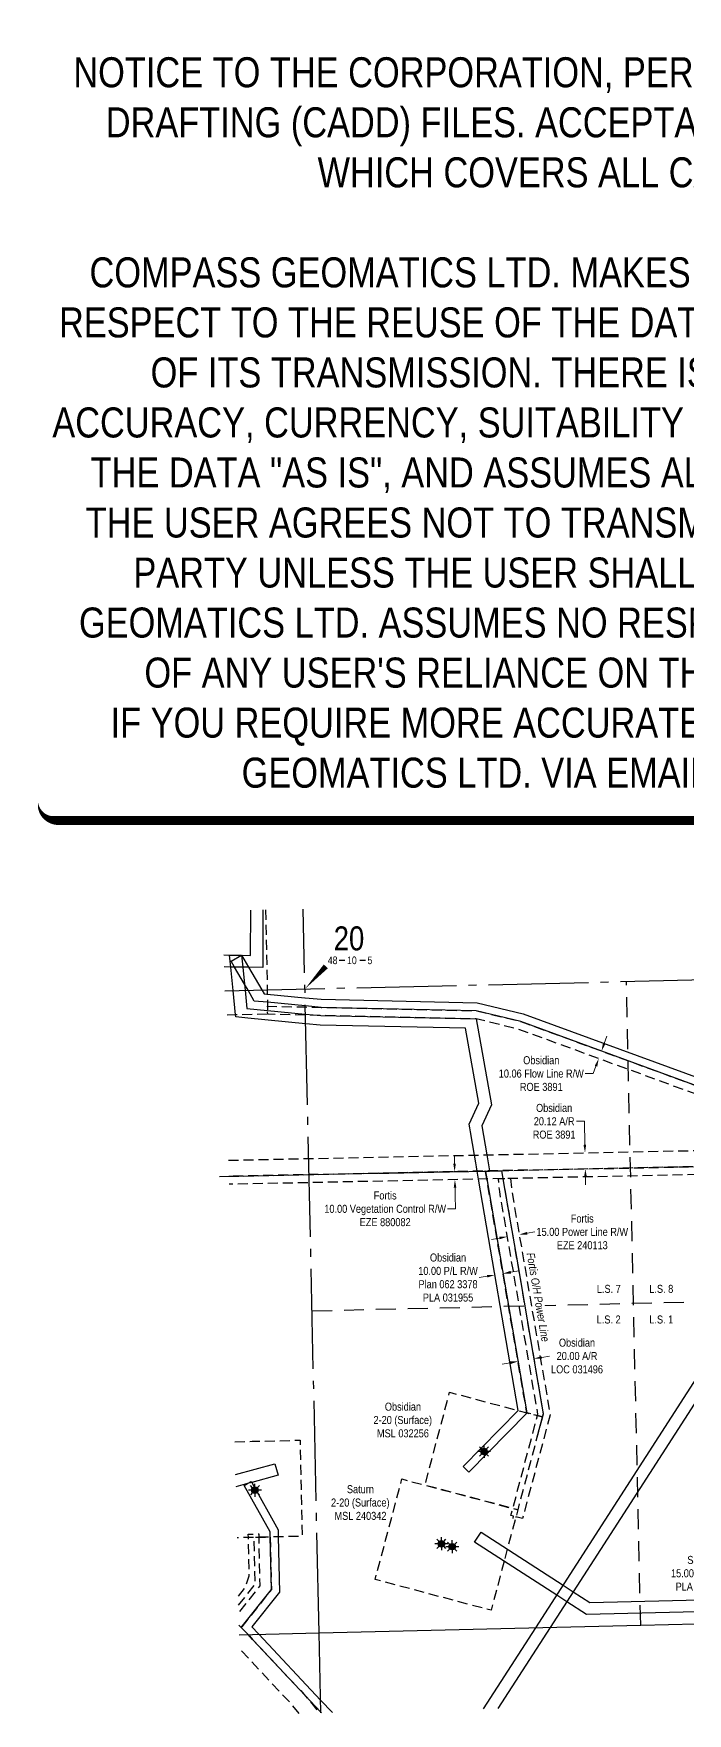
# Model space of a CAD drawing. Extents: x 604790 to 607159, y 5889877 to 5891976.
# Drawn here: x 604790 to 605608, y 5889877 to 5891976 of the extents above; entities that cross this region are included whole.
import ezdxf
from ezdxf.enums import TextEntityAlignment as Align

# ---------------------------------------------------------------- set-up
doc = ezdxf.new("R2010")
doc.units = 0
doc.header["$LTSCALE"] = 5
doc.header["$PDSIZE"] = 0.5
for name, pattern in [('foc-ACCESSROAD', [3.75, 2.5, -1.25]), ('foc-FLOWLINE', [3.75, 2.5, -1.25]), ('foc-LSD', [8, 5, -3]), ('foc-QUARTERLINE', [33, 25, -3, 2, -3])]:
    doc.linetypes.add(name, pattern=pattern)
doc.layers.get('Defpoints').update_dxf_attribs({"color": 9})
for name, color, linetype in [('10', 1, 'Continuous'), ('9', 3, 'Continuous'), ('AS-POWER', 104, 'foc-POWER'), ('C-AR', 13, 'foc-ACCESSROAD'), ('C-RW', 13, 'Continuous'), ('C-WS', 13, 'foc-ACCESSROAD'), ('C-WS-S', 8, 'Continuous'), ('F-AR', 190, 'foc-ACCESSROAD'), ('F-EZE', 190, 'foc-FLOWLINE'), ('F-RW', 190, 'Continuous'), ('F-WS', 190, 'foc-ACCESSROAD'), ('F-WS-S', 8, 'Continuous'), ('L-QSEC', 8, 'foc-QUARTERLINE'), ('L-SEC', 7, 'Continuous'), ('L-SECLBL', 7, 'Continuous'), ('L-SECTION-LSD', 7, 'foc-LSD')]:
    doc.layers.add(name, color=color, linetype=linetype)
for name, color, linetype, lineweight in [('C-AR-T', 13, 'Continuous', 9), ('C-FLOWLINE-T', 13, 'Continuous', 9), ('C-RW-T', 13, 'Continuous', 9), ('C-WS-T', 13, 'Continuous', 9), ('F-EZE-T', 190, 'Continuous', 9), ('F-RW-T', 190, 'Continuous', 9), ('F-WS-T', 190, 'Continuous', 9)]:
    doc.layers.add(name, color=color, linetype=linetype, lineweight=lineweight)
doc.layers.add('DISCLAIMER', color=7, linetype='Continuous', plot=False)
doc.styles.add('100L', font='ARIALN.TTF', dxfattribs={"height": 11})
doc.styles.add('175L', font='ARIALN.TTF', dxfattribs={"height": 20})
doc.styles.add('80', font='ARIALN.TTF', dxfattribs={"height": 10})
doc.styles.add('80CG', font='ARIALN.TTF', dxfattribs={"height": 10})
doc.styles.add('80L', font='ARIALN.TTF', dxfattribs={"height": 10})
doc.styles.add('foc-LtypeFont', font='ARIALN.TTF', dxfattribs={"height": 7.35})
doc.styles.add('SIMPLEX', font='ARIALN.TTF')
doc.linetypes.add('foc-POWER', pattern='A,6,-1,["P",foc-LtypeFont,S=0.2,R=0,X=-0.625,Y=-0.75],-1.24,4', length=12.24)
doc.linetypes.add('foc-POWER-NOLINE', pattern='A,0,-4,["P",foc-LtypeFont,S=0.2,R=0,X=-0.625,Y=-0.75],-8.24', length=12.24)
doc.dimstyles.new('Compass 5 000', dxfattribs={"dimscale": 5, "dimtxt": 9, "dimasz": 2, "dimexe": 0.2, "dimexo": 0.0625, "dimgap": 0.5, "dimtad": 0, "dimtih": 1, "dimtoh": 1, "dimzin": 0, "dimdsep": 46, "dimtxsty": '80CG', "dimcen": 0.1, "dimse1": 1, "dimse2": 1, "dimclrd": 256, "dimclrt": 256, "dimaunit": 1, "dimadec": 4, "dimazin": 0, "dimtfac": 0.06, "dimtofl": 0, "dimtmove": 0, "dimatfit": 1, "dimfxl": 0.2, "dimtolj": 1, "dimtzin": 0, "dimlwd": -1, "dimarcsym": 0})

# ---------------------------------------------------------------- blocks, each defined once
blk = doc.blocks.new('L-SECLBL')
at = {"layer": '9', "color": 7}
for p, q in [((-5.1, -27.8), (-12.3, -27.8)), ((20.7, -27.8), (13.5, -27.8))]:
    blk.add_line(p, q, dxfattribs=at)
at = {"layer": '10', "color": 2, "style": 'SIMPLEX'}
blk.add_attdef('SEC', text='', height=30, dxfattribs=at).set_placement((0, 0), align=Align.MIDDLE)
at = {"layer": '10', "color": 5, "style": '80L'}
blk.add_attdef('TWP', text='', height=9.5, dxfattribs=at).set_placement((-14.4, -27.4), align=Align.MIDDLE_RIGHT)
blk.add_attdef('RGE', text='', height=9.5, dxfattribs=at).set_placement((3.6, -27.4), align=Align.MIDDLE_CENTER)
blk.add_attdef('MER', text='', height=9.5, dxfattribs=at).set_placement((23.2, -27.4), align=Align.MIDDLE_LEFT)
blk = doc.blocks.new('*D419')
at = {"layer": 'C-AR-T', "transparency": 16777216}
for p, q in [((605386.2, 5890315.3), (605376.3, 5890313.6)), ((605425.6, 5890322.1), (605435.5, 5890323.8))]:
    blk.add_line(p, q, dxfattribs=at)
for points in [[(605385.9, 5890317), (605386.4, 5890313.7), (605396, 5890317)], [(605425.3, 5890323.7), (605425.9, 5890320.4), (605415.7, 5890320.4)]]:
    blk.add_solid(points, dxfattribs=at)
at = {"layer": 'Defpoints', "color": 0, "transparency": 16777216}
for p in [(605395.2, 5890321.9), (605414.9, 5890325.3), (605415.7, 5890320.4)]:
    blk.add_point(p, dxfattribs=at)
at = {"layer": 'C-AR-T', "transparency": 16777216, "insert": (605469.8, 5890323.8), "char_height": 10, "attachment_point": 5, "style": '80CG'}
blk.add_mtext('\\A1;Obsidian\\P20.00 A/R\\PLOC 031496', dxfattribs=at)
blk = doc.blocks.new('*D422')
at = {"layer": 'C-AR-T', "transparency": 16777216}
for p, q in [((605479, 5890617.1), (605469, 5890617.1)), ((605479.6, 5890587.7), (605479, 5890617.1)), ((605480.4, 5890547.6), (605480.6, 5890537.6))]:
    blk.add_line(p, q, dxfattribs=at)
for points in [[(605481.2, 5890587.8), (605477.9, 5890587.7), (605479.8, 5890577.7)], [(605482.1, 5890547.6), (605478.7, 5890547.6), (605480.2, 5890557.6)]]:
    blk.add_solid(points, dxfattribs=at)
at = {"layer": 'Defpoints', "color": 0, "transparency": 16777216}
for p in [(605450.6, 5890577.1), (605479.8, 5890577.7), (605451, 5890557)]:
    blk.add_point(p, dxfattribs=at)
at = {"layer": 'C-AR-T', "transparency": 16777216, "insert": (605441.2, 5890617.1), "char_height": 10, "attachment_point": 5, "style": '80CG'}
blk.add_mtext('\\A1;Obsidian\\P20.12 A/R\\PROE 3891', dxfattribs=at)
blk = doc.blocks.new('*D424')
at = {"layer": 'C-FLOWLINE-T', "transparency": 16777216}
for p, q in [((605503.9, 5890714.3), (605507.3, 5890723.7)), ((605490.1, 5890676.7), (605480.1, 5890676.7)), ((605493.5, 5890686.1), (605490.1, 5890676.7))]:
    blk.add_line(p, q, dxfattribs=at)
for points in [[(605502.3, 5890714.9), (605505.4, 5890713.7), (605500.4, 5890704.9)], [(605492, 5890686.6), (605495.1, 5890685.5), (605497, 5890695.5)]]:
    blk.add_solid(points, dxfattribs=at)
at = {"layer": 'Defpoints', "color": 0, "transparency": 16777216}
for p in [(605497, 5890695.5), (605499, 5890694.7), (605502.5, 5890704.2)]:
    blk.add_point(p, dxfattribs=at)
at = {"layer": 'C-FLOWLINE-T', "transparency": 16777216, "insert": (605425.1, 5890676.7), "char_height": 10, "attachment_point": 5, "style": '80CG'}
blk.add_mtext('\\A1;Obsidian\\P10.06 Flow Line R/W^JROE 3891', dxfattribs=at)
blk = doc.blocks.new('*D426')
at = {"layer": 'C-RW-T', "transparency": 16777216}
for p, q in [((605357.5, 5890423.5), (605347.6, 5890421.8)), ((605387, 5890428.6), (605396.9, 5890430.3))]:
    blk.add_line(p, q, dxfattribs=at)
for points in [[(605357.2, 5890425.1), (605357.7, 5890421.9), (605367.3, 5890425.2)], [(605386.7, 5890430.2), (605387.3, 5890426.9), (605377.2, 5890426.9)]]:
    blk.add_solid(points, dxfattribs=at)
at = {"layer": 'Defpoints', "color": 0, "transparency": 16777216}
for p in [(605367.3, 5890425.2), (605368.9, 5890416.2), (605378.7, 5890417.9)]:
    blk.add_point(p, dxfattribs=at)
at = {"layer": 'C-RW-T', "transparency": 16777216, "insert": (605308.5, 5890421.8), "char_height": 10, "attachment_point": 5, "style": '80CG'}
blk.add_mtext('\\A1;Obsidian\\P10.00 P/L R/W\\PPlan 062 3378\\PPLA 031955', dxfattribs=at)
blk = doc.blocks.new('*D432')
at = {"layer": 'Defpoints', "color": 0, "transparency": 16777216}
for p in [(605382.5, 5890474.2), (605397.3, 5890476.8), (605397.5, 5890475.5)]:
    blk.add_point(p, dxfattribs=at)
at = {"layer": 'F-EZE-T', "transparency": 16777216}
for p, q in [((605407.4, 5890477.2), (605417.2, 5890478.9)), ((605372.9, 5890471.3), (605363, 5890469.6))]:
    blk.add_line(p, q, dxfattribs=at)
for points in [[(605407.1, 5890478.9), (605407.7, 5890475.6), (605397.5, 5890475.5)], [(605372.6, 5890473), (605373.2, 5890469.7), (605382.7, 5890473)]]:
    blk.add_solid(points, dxfattribs=at)
at = {"layer": 'F-EZE-T', "transparency": 16777216, "insert": (605476.4, 5890478.9), "char_height": 10, "attachment_point": 5, "style": '80CG'}
blk.add_mtext('\\A1;Fortis\\P15.00 Power Line R/W\\PEZE 240113', dxfattribs=at)
blk = doc.blocks.new('*D433')
at = {"layer": 'Defpoints', "color": 0, "transparency": 16777216}
for p in [(605317.1, 5890544.2), (605320.2, 5890554.3), (605320.4, 5890544.3)]:
    blk.add_point(p, dxfattribs=at)
at = {"layer": 'F-EZE-T', "transparency": 16777216}
for p, q in [((605316.6, 5890564.2), (605316.4, 5890574.2)), ((605317.3, 5890534.2), (605317.5, 5890524.2)), ((605317.8, 5890507.7), (605317.5, 5890524.2)), ((605307.8, 5890507.7), (605317.8, 5890507.7))]:
    blk.add_line(p, q, dxfattribs=at)
for points in [[(605318.3, 5890564.3), (605315, 5890564.2), (605316.8, 5890554.2)], [(605318.9, 5890534.3), (605315.6, 5890534.2), (605317.1, 5890544.2)]]:
    blk.add_solid(points, dxfattribs=at)
at = {"layer": 'F-EZE-T', "transparency": 16777216, "insert": (605229.9, 5890507.7), "char_height": 10, "attachment_point": 5, "style": '80CG'}
blk.add_mtext('\\A1;Fortis\\P10.00 Vegetation Control R/W\\PEZE 880082', dxfattribs=at)
blk = doc.blocks.new('*D435')
at = {"layer": 'Defpoints', "color": 0, "transparency": 16777216}
for p in [(605656.4, 5890019.9), (605674.4, 5890020.4), (605656.8, 5890005)]:
    blk.add_point(p, dxfattribs=at)
at = {"layer": 'F-RW-T', "transparency": 16777216}
for p, q in [((605673.6, 5890052.3), (605663.6, 5890052.3)), ((605674.2, 5890030.4), (605673.6, 5890052.3)), ((605675, 5889995.4), (605675.2, 5889985.4))]:
    blk.add_line(p, q, dxfattribs=at)
for points in [[(605675.8, 5890030.4), (605672.5, 5890030.3), (605674.4, 5890020.4)], [(605676.7, 5889995.4), (605673.3, 5889995.3), (605674.8, 5890005.4)]]:
    blk.add_solid(points, dxfattribs=at)
at = {"layer": 'F-RW-T', "transparency": 16777216, "insert": (605624.6, 5890052.3), "char_height": 10, "attachment_point": 5, "style": '80CG'}
blk.add_mtext('\\A1;Saturn\\P15.00 P/L R/W\\PPLA 240223', dxfattribs=at)
blk = doc.blocks.new('GAS')
h = blk.add_hatch(color=255)
h.dxf.hatch_style = 1
edge = h.paths.add_edge_path()
edge.add_arc((0, 0), 0.9, 0, 360)
for p, q in [((-0.81, 0), (-1.62, 0)), ((-0.57, 0.57), (-1.14, 1.14)), ((0, 0.81), (0, 1.62)), ((0.57, 0.57), (1.14, 1.14)), ((1.62, 0), (0.81, 0)), ((-0.57, -0.57), (-1.14, -1.14)), ((0, -0.81), (0, -1.62)), ((1.14, -1.14), (0.57, -0.57))]:
    blk.add_line(p, q)
blk.add_circle((0, 0), 0.8)
blk = doc.blocks.new('Disclaimer_Legal')
at = {"layer": 'DISCLAIMER', "color": 254, "flags": 128}
blk.add_lwpolyline([(-3612.9, -1104.6, 37.5, 37.5, 0), (4096.1, -1104.6, 37.5, 37.5, 0.414214), (4171.1, -1029.6, 37.5, 37.5, 0), (4171.1, 2078.7, 37.5, 0, 0.414214), (4096.1, 2153.7, 0, 0, 0), (-3612.9, 2153.7, 0, 0, 0.414214), (-3687.9, 2078.7, 0, 0, 0), (-3687.9, -1029.6, 0, 37.5, 0.414214)], format="xyseb", close=True, dxfattribs=at)
at = {"layer": 'DISCLAIMER', "color": 254, "insert": (241.6, 533.9), "char_height": 125, "width": 7717.568, "attachment_point": 5, "style": '80'}
blk.add_mtext('NOTICE TO THE CORPORATION, PERSON &/OR PERSONS REGARDING THIS COMPUTER AIDED DESIGN AND DRAFTING (CADD) FILES. ACCEPTANCE OF THE CADD DATA IS BASED ON THE FOLLOWING DISCLAIMER WHICH COVERS ALL CADD DATA RECIEVED FROM COMPASS GEOMATICS LTD.\\P{\\fArial Narrow|b1|i0|c0|p34;DISCLAIMER}\\PCOMPASS GEOMATICS LTD. MAKES NO REPRESENTATION OR WARRANTIES, EXPRESS OR IMPLIED, WITH RESPECT TO THE REUSE OF THE DATA PROVIDED HEREWITH, REGARDLESS OF ITS FORMAT OR THE MEANS OF ITS TRANSMISSION. THERE IS NO GUARANTEE OR REPRESENTATION TO THE USER AS TO THE ACCURACY, CURRENCY, SUITABILITY OR RELIABILITY OF THIS DATA FOR ANY PURPOSE. THE USER ACCEPTS THE DATA "AS IS", AND ASSUMES ALL RISKS ASSOCIATED WITH ITS USE. BY ACCEPTANCE OF THIS DATA, THE USER AGREES NOT TO TRANSMIT THIS DATA OR PROVIDE ACCESS OR ANY PART OF IT TO ANOTHER PARTY UNLESS THE USER SHALL INCLUDE WITH THE DATA A COPY OF THIS DISCLAIMER. COMPASS GEOMATICS LTD. ASSUMES NO RESPONSIBILITY FOR ACTUAL OR CONSEQUENTIAL DAMAGE AS A RESULT OF ANY USER\'S RELIANCE ON THIS DATA. THIS CADD FILE IS FOR ILLUSTRATION PURPOSES ONLY.\\PIF YOU REQUIRE MORE ACCURATE INFORMATION, PLEASE CONTACT DARCI ANGLEHART AT COMPASS GEOMATICS LTD. VIA EMAIL: darci.anglehart@compassgeomatics.ca OR CELL: 506-961-7292', dxfattribs=at)

msp = doc.modelspace()

# ---------------------------------------------------------------- linework, layer by layer
at = {"layer": 'AS-POWER', "linetype": 'foc-POWER-NOLINE', "flags": 128}
msp.add_lwpolyline([(605022.737, 5890548.132), (605159.527, 5890550.966), (605262.4, 5890553.095), (605334.607, 5890554.589), (605375.429, 5890555.436), (605379.644, 5890530.859), (605395.583, 5890437.924), (605411.578, 5890344.659), (605427.548, 5890251.544), (605419.337, 5890220.652)], dxfattribs=at)
at = {"layer": 'C-AR', "flags": 128}
msp.add_lwpolyline([(605427.548, 5890251.544), (605426.521, 5890247.68), (605407.027, 5890252.809), (605356.91, 5890545.04), (605355.323, 5890554.294), (605355.199, 5890555.017), (605360.28, 5890555.121), (605375.429, 5890555.436), (605377.14, 5890545.46), (605427.548, 5890251.544)], close=True, dxfattribs=at)
at = {"layer": 'C-RW', "flags": 128}
for points in [[(605028.323, 5890824.994), (605035.297, 5890824.871), (605050.399, 5890824.648), (605061.655, 5890824.511), (605061.923, 5890880.887)], [(605077.064, 5890881.235), (605076.822, 5890824.265), (605076.703, 5890809.287), (605059.139, 5890809.546), (605052.018, 5890809.655), (605041.653, 5890809.812), (605036.777, 5890809.888), (605028.659, 5890810.01)], [(605686.483, 5890636.883), (605399.747, 5890741.745), (605343.726, 5890755.255), (605149.664, 5890759.522), (605130.045, 5890761.385), (605129.705, 5890761.417), (605082.7, 5890765.879), (605066.228, 5890767.443), (605058.448, 5890780.909), (605054.089, 5890788.374), (605041.653, 5890809.812), (605037.437, 5890817.083), (605050.399, 5890824.648), (605059.139, 5890809.546), (605075.521, 5890781.304), (605078.358, 5890776.339), (605082.497, 5890775.946), (605129.484, 5890771.481), (605129.824, 5890771.449), (605149.956, 5890769.535), (605345.02, 5890765.226), (605402.645, 5890751.33), (605687.494, 5890647.159)]]:
    msp.add_lwpolyline(points, dxfattribs=at)
msp.add_lwpolyline([(605407.128, 5890252.225), (605334.33, 5890178.741), (605327.227, 5890185.774), (605396.409, 5890255.603), (605346.803, 5890544.832), (605345.092, 5890554.807), (605344.209, 5890560.12), (605343.362, 5890565.046), (605341.673, 5890574.868), (605336.695, 5890603.832), (605335.847, 5890608.757), (605335.001, 5890613.683), (605347.102, 5890639.792), (605330.369, 5890733.444), (605148.612, 5890737.332), (605130.537, 5890739.051), (605130.196, 5890739.084), (605058.172, 5890746.021), (605042.951, 5890747.472), (605042.69, 5890750.111), (605039.687, 5890780.475), (605036.777, 5890809.888), (605035.297, 5890824.871), (605050.399, 5890824.648), (605052.018, 5890809.655), (605054.089, 5890788.374), (605054.873, 5890780.826), (605057.021, 5890758.156), (605082.905, 5890755.671), (605129.93, 5890751.157), (605130.271, 5890751.125), (605149.324, 5890749.311), (605343.5, 5890745.16), (605362.687, 5890637.782), (605350.566, 5890611.623), (605356.83, 5890575.182), (605360.28, 5890555.121), (605360.4, 5890554.412), (605355.323, 5890554.294), (605356.91, 5890545.04), (605407.027, 5890252.809), (605407.128, 5890252.225)], close=True, dxfattribs=at)
at = {"layer": 'C-WS', "flags": 128}
for points in [[(605080.375, 5890881.312), (605082.386, 5890781.463), (605082.497, 5890775.946), (605082.7, 5890765.879), (605082.798, 5890760.993), (605082.905, 5890755.671), (605083.002, 5890750.923), (605042.69, 5890750.111), (605030.006, 5890749.856)], [(605034.067, 5890568.502), (605134.242, 5890570.577), (605341.673, 5890574.867), (605356.83, 5890575.182), (605687.619, 5890582.043), (605686.706, 5890626.084), (605396.829, 5890732.094), (605343.5, 5890745.16), (605149.324, 5890749.311), (605130.301, 5890749.774), (605083.002, 5890750.923), (605082.905, 5890755.671), (605082.798, 5890760.993), (605130.077, 5890759.953), (605149.664, 5890759.522), (605343.726, 5890755.255), (605399.747, 5890741.745), (605686.483, 5890636.883), (605686.298, 5890645.763), (605712.303, 5890646.302), (605793.012, 5890647.974), (605793.626, 5890618.361), (605793.983, 5890601.147), (605794.67, 5890568.02), (605795.098, 5890547.41), (605795.225, 5890541.256), (605777.182, 5890540.881), (605688.51, 5890539.05), (605688.219, 5890551.914), (605688.009, 5890561.916), (605375.429, 5890555.435), (605360.28, 5890555.12), (605355.199, 5890555.016), (605345.092, 5890554.806), (605134.685, 5890550.451), (605034.518, 5890548.376)]]:
    msp.add_lwpolyline(points, dxfattribs=at)
msp.add_lwpolyline([(605426.521, 5890247.68), (605395.681, 5890131.645), (605279.645, 5890162.485), (605310.486, 5890278.52), (605396.409, 5890255.603), (605407.027, 5890252.809), (605426.521, 5890247.68)], close=True, dxfattribs=at)
at = {"layer": 'F-AR', "flags": 128}
for points in [[(605046.519, 5890012.473), (605067.46, 5890038.853), (605066.146, 5890097.24), (605071.79, 5890097.367), (605086.158, 5890097.69), (605087.627, 5890032.076), (605049.926, 5889984.622), (605047.076, 5889987.61)], [(605047.076, 5889987.61), (605049.926, 5889984.622), (605058.403, 5889975.737), (605064.097, 5889969.764), (605128.282, 5889901.408), (605147.74, 5889877.859)], [(605122.328, 5889877.249), (605113.41, 5889888.061), (605049.563, 5889956.01), (605047.741, 5889957.92)]]:
    msp.add_lwpolyline(points, dxfattribs=at)
at = {"layer": 'F-EZE', "flags": 128}
for points in [[(605034.518, 5890548.376), (605134.685, 5890550.451), (605345.092, 5890554.808), (605355.199, 5890555.017), (605360.28, 5890555.122), (605375.429, 5890555.437), (605688.003, 5890561.915), (605688.213, 5890551.914), (605377.14, 5890545.46), (605356.91, 5890545.04), (605346.803, 5890544.832), (605134.905, 5890540.449), (605034.742, 5890538.374)], [(605046.268, 5890023.7), (605054.887, 5890034.513), (605059.793, 5890049.021), (605058.786, 5890097.074), (605058.699, 5890101.203), (605071.704, 5890101.475), (605071.79, 5890097.367), (605073.064, 5890036.453), (605046.722, 5890003.404)]]:
    msp.add_lwpolyline(points, dxfattribs=at)
msp.add_lwpolyline([(605436.163, 5890250.493), (605401.615, 5890120.622), (605393.362, 5890122.841), (605392.46, 5890119.44), (605389.608, 5890120.172), (605390.51, 5890123.576), (605387.12, 5890124.478), (605389.466, 5890133.297), (605420.327, 5890249.31), (605420.825, 5890251.183), (605373.086, 5890529.289), (605371.617, 5890545.346), (605377.14, 5890545.462), (605386.651, 5890545.658), (605387.97, 5890531.244), (605436.163, 5890250.493)], close=True, dxfattribs=at)
at = {"layer": 'F-RW', "flags": 128}
for points in [[(605042.86, 5890175.875), (605091.935, 5890189.246), (605095.881, 5890174.765), (605062.98, 5890165.802), (605057.891, 5890164.415), (605043.206, 5890160.414)], [(605150.335, 5889877.921), (605149.401, 5889878.916), (605064.097, 5889969.764), (605058.403, 5889975.737), (605049.926, 5889984.622), (605087.627, 5890032.076), (605086.158, 5890097.69), (605086.023, 5890103.969), (605053.625, 5890162.035), (605057.891, 5890164.415), (605062.362, 5890166.909), (605062.98, 5890165.802), (605095.971, 5890106.675), (605096.166, 5890097.914), (605097.71, 5890028.684), (605063.181, 5889985.221), (605071.336, 5889976.671), (605071.92, 5889976.056), (605149.079, 5889893.954), (605163.846, 5889878.246)]]:
    msp.add_lwpolyline(points, dxfattribs=at)
msp.add_lwpolyline([(605465.141, 5890029.31), (605485.919, 5890015.904), (605950.905, 5890026.924), (605951.132, 5890016.851), (605740.841, 5890011.947), (605740.957, 5890006.95), (605481.665, 5890000.805), (605457.012, 5890016.711), (605444.362, 5890024.872), (605341.719, 5890091.101), (605349.848, 5890103.701), (605452.49, 5890037.473), (605465.141, 5890029.31)], close=True, dxfattribs=at)
at = {"layer": 'F-WS', "flags": 128}
msp.add_lwpolyline([(605041.943, 5890216.789), (605063.448, 5890217.273), (605123.464, 5890218.621), (605124.814, 5890158.606), (605126.163, 5890098.589), (605096.166, 5890097.914), (605086.158, 5890097.69), (605071.79, 5890097.367), (605066.146, 5890097.24), (605058.786, 5890097.074), (605044.632, 5890096.756)], dxfattribs=at)
msp.add_lwpolyline([(605378.607, 5890067.3), (605362.364, 5890006.086), (605217.422, 5890044.568), (605250.786, 5890170.155), (605279.645, 5890162.485), (605395.681, 5890131.645), (605382.65, 5890082.536), (605378.607, 5890067.3)], close=True, dxfattribs=at)
at = {"layer": 'L-QSEC'}
for p, q in [((605147.279, 5889977.836), (605127.384, 5890882.392)), ((605029.325, 5890780.242), (605933.457, 5890801.095)), ((605149.423, 5889877.899), (605147.279, 5889977.836))]:
    msp.add_line(p, q, dxfattribs=at)
at = {"layer": 'L-SEC'}
for p, q in [((605549.427, 5889987.504), (605951.575, 5889997.172)), ((605047.347, 5889975.483), (605147.279, 5889977.836)), ((605147.279, 5889977.836), (605549.427, 5889987.504))]:
    msp.add_line(p, q, dxfattribs=at)
at = {"layer": 'L-SECLBL', "flags": 128}
msp.add_lwpolyline([(605129.58, 5890782.554, 0, 7, 0), (605155.624, 5890810.726, 0, 0, 0)], format="xyseb", dxfattribs=at)
at = {"layer": 'L-SECTION-LSD'}
for p, q in [((605549.427, 5889987.504), (605531.48, 5890791.824)), ((605138.427, 5890380.296), (605942.517, 5890399.134))]:
    msp.add_line(p, q, dxfattribs=at)

# ---------------------------------------------------------------- block references
at = {"xscale": 0.3, "yscale": 0.3, "zscale": 0.3}
msp.add_blockref('Disclaimer_Legal', (605902.167, 5891324.558), dxfattribs=at)
at = {"layer": 'C-WS-S', "xscale": 5, "yscale": 5, "zscale": 5}
msp.add_blockref('GAS', (605353.516, 5890204.522), dxfattribs=at)
at = {"layer": 'F-WS-S', "xscale": 5, "yscale": 5, "zscale": 5}
for p in [(605066.968, 5890156.158), (605300.191, 5890089.168), (605313.717, 5890085.571)]:
    msp.add_blockref('GAS', p, dxfattribs=at)
at = {"layer": 'L-SECLBL'}
msp.add_blockref('L-SECLBL', (605184.648, 5890845.688), dxfattribs=at).add_auto_attribs({'SEC': '20', 'TWP': '48', 'RGE': '10', 'MER': '5'})

# ---------------------------------------------------------------- texts
at = {"layer": 'C-WS-T', "insert": (605215.097, 5890265.551), "char_height": 9.99592, "attachment_point": 1, "style": '175L'}
msp.add_mtext_dynamic_manual_height_columns('\\pi14.389;Obsidian\\P\\pi0.21021;2-20 (Surface)\\P\\pi4.5263;MSL 032256', width=72.59424, gutter_width=99.959, heights=[0], dxfattribs=at)
at = {"layer": 'F-WS-T', "insert": (605161.979, 5890162.405), "char_height": 9.99592, "attachment_point": 1, "style": '175L'}
msp.add_mtext_dynamic_manual_height_columns('\\pi20.09;Saturn\\P\\pi0.21021;2-20 (Surface)\\P\\pi4.557;MSL 240342', width=72.59424, gutter_width=99.959, heights=[0], dxfattribs=at)

# ---------------------------------------------------------------- dimensions: what is measured, and where the dimension line sits
at = {"layer": 'C-AR-T'}
dim = msp.add_linear_dim(base=(605479.775, 5890577.732), p1=(605450.994, 5890557.003), p2=(605450.577, 5890577.126), angle=91.188375, text='Obsidian\\P20.12 A/R\\PROE 3891', dimstyle='Compass 5 000', dxfattribs=at)
dim.commit()
dim.dimension.update_dxf_attribs({"geometry": '*D422', "text_midpoint": (605441.212, 5890617.144), "dimtype": 161})
at = {"layer": 'C-FLOWLINE-T'}
dim = msp.add_aligned_dim(p1=(605502.451, 5890704.185), p2=(605498.993, 5890694.732), distance=-2.147, text='Obsidian\\P10.06 Flow Line R/W^JROE 3891', dimstyle='Compass 5 000', dxfattribs=at)
dim.commit()
dim.dimension.update_dxf_attribs({"geometry": '*D424', "text_midpoint": (605425.108, 5890676.686)})
at = {"layer": 'F-EZE-T'}
dim = msp.add_linear_dim(base=(605317.051, 5890544.216), p1=(605320.213, 5890554.291), p2=(605320.42, 5890544.286), angle=271.184861, text='Fortis\\P10.00 Vegetation Control R/W\\PEZE 880082', dimstyle='Compass 5 000', override={"dimtmove": 1}, dxfattribs=at)
dim.commit()
dim.dimension.update_dxf_attribs({"geometry": '*D433', "text_midpoint": (605314.288, 5890507.657), "dimtype": 161})
at = {"layer": 'F-RW-T'}
dim = msp.add_linear_dim(base=(605674.403, 5890020.371), p1=(605656.792, 5890004.955), p2=(605656.437, 5890019.945), angle=91.357734, text='Saturn\\P15.00 P/L R/W\\PPLA 240223', dimstyle='Compass 5 000', dxfattribs=at)
dim.commit()
dim.dimension.update_dxf_attribs({"geometry": '*D435', "text_midpoint": (605624.56, 5890052.279), "dimtype": 161})

# ---------------------------------------------------------------- next in the draw order: texts
at = {"layer": 'L-SECTION-LSD', "char_height": 10, "attachment_point": 1, "style": '100L', "bg_fill": 3, "box_fill_scale": 1.5, "bg_fill_color": 256, "bg_fill_transparency": 0}
for s, width, insert in [('\\pi2.3061;L.S. 7', 30.88047, (605492.288, 5890412.751)), ('L.S. 8', 30.40114, (605560.248, 5890412.751)), ('\\pi2.1405;L.S. 2', 30.65342, (605492.288, 5890374.466)), ('L.S. 1', 29.99119, (605560.248, 5890374.466))]:
    msp.add_mtext_dynamic_manual_height_columns(s, width=width, gutter_width=55, heights=[0], dxfattribs=dict(at, insert=insert))

# ---------------------------------------------------------------- next in the draw order: linework, layer by layer
at = {"layer": 'F-RW', "flags": 128}
msp.add_lwpolyline([(605352.75, 5889882.781), (605418.211, 5889984.334), (605777.183, 5890540.881), (605794.67, 5890568.018), (605810.375, 5890592.342), (605818.528, 5890604.984), (605933.846, 5890783.799), (605934.448, 5890757.095), (605831.792, 5890597.86), (605823.629, 5890585.222), (605810.499, 5890564.866), (605798.769, 5890546.677), (605795.23, 5890541.249), (605532.412, 5890133.585), (605436.406, 5889984.771), (605370.943, 5889883.217)], dxfattribs=at)

# ---------------------------------------------------------------- next in the draw order: texts
at = {"layer": 'AS-POWER', "insert": (605416.487, 5890454.063), "char_height": 10, "attachment_point": 1, "rotation": 279.731698, "style": '175L', "bg_fill": 3, "box_fill_scale": 1.15, "bg_fill_color": 256, "bg_fill_true_color": 256, "bg_fill_transparency": 0}
msp.add_mtext_dynamic_manual_height_columns('\\pi0.32626;{\\fArial Narrow|b0|i1|c0|p34;Fortis O/H Power Line}', width=112.50109, gutter_width=100, heights=[0], dxfattribs=at)

# ---------------------------------------------------------------- next in the draw order: dimensions: what is measured, and where the dimension line sits
at = {"layer": 'C-AR-T'}
dim = msp.add_aligned_dim(p1=(605395.176, 5890321.914), p2=(605414.899, 5890325.297), distance=-4.97, text='Obsidian\\P20.00 A/R\\PLOC 031496', dimstyle='Compass 5 000', dxfattribs=at)
dim.commit()
dim.dimension.update_dxf_attribs({"geometry": '*D419', "text_midpoint": (605469.752, 5890323.779)})
at = {"layer": 'C-RW-T'}
dim = msp.add_linear_dim(base=(605367.322, 5890425.192), p1=(605378.712, 5890417.911), p2=(605368.861, 5890416.222), angle=189.73219, text='Obsidian\\P10.00 P/L R/W\\PPlan 062 3378\\PPLA 031955', dimstyle='Compass 5 000', dxfattribs=at)
dim.commit()
dim.dimension.update_dxf_attribs({"geometry": '*D426', "text_midpoint": (605308.524, 5890421.811), "dimtype": 161})
at = {"layer": 'F-EZE-T'}
dim = msp.add_aligned_dim(p1=(605382.54, 5890474.213), p2=(605397.324, 5890476.751), distance=-1.23, text='Fortis\\P15.00 Power Line R/W\\PEZE 240113', dimstyle='Compass 5 000', dxfattribs=at)
dim.commit()
dim.dimension.update_dxf_attribs({"geometry": '*D432', "text_midpoint": (605476.385, 5890478.923)})

doc.saveas('drawing.dxf')
